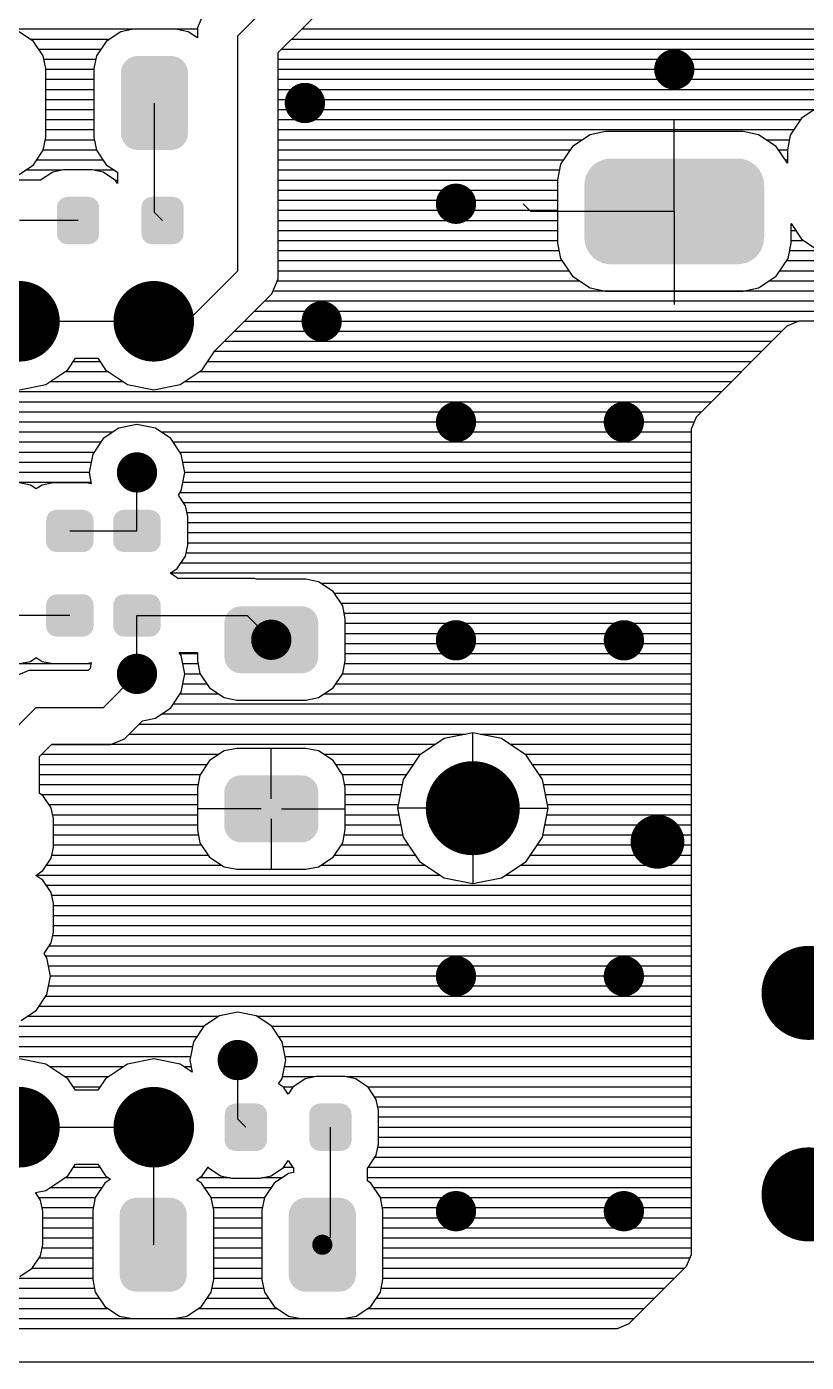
# Model space of a CAD drawing. Extents: x 295 to 953, y 10 to 290.
# Drawn here: x 682 to 715.9, y 78 to 136.1 of the extents above; entities that cross this region are included whole.
import ezdxf

# ---------------------------------------------------------------- set-up
doc = ezdxf.new("R2010")
doc.units = 0
doc.header["$LTSCALE"] = 5
doc.header["$MEASUREMENT"] = 0
doc.layers.get('0').update_dxf_attribs({"linetype": 'CONTINUOUS', "lineweight": 25})
doc.layers.add('DV-PEI-A6_BOT', color=7, linetype='CONTINUOUS')

msp = doc.modelspace()

# ---------------------------------------------------------------- linework, layer by layer
for points, const_width in [([(710.599, 134.229, -1), (709.723, 134.229, -1)], 0.876), ([(694.534, 132.769, -1), (693.657, 132.769, -1)], 0.876), ([(701.106, 128.387, -1), (700.23, 128.387, -1)], 0.876), ([(682.557, 123.275, -1), (680.805, 123.275, -1)], 1.753), ([(688.399, 123.275, -1), (686.647, 123.275, -1)], 1.753), ([(695.264, 123.275, -1), (694.388, 123.275, -1)], 0.876), ([(701.106, 118.894, -1), (700.23, 118.894, -1)], 0.876), ([(708.408, 118.894, -1), (707.532, 118.894, -1)], 0.876), ([(687.231, 116.703, -1), (686.355, 116.703, -1)], 0.876), ([(693.073, 109.424, -1), (692.197, 109.424, -1)], 0.876), ([(701.106, 109.401, -1), (700.23, 109.401, -1)], 0.876), ([(708.408, 109.401, -1), (707.532, 109.401, -1)], 0.876), ([(687.231, 107.94, -1), (686.355, 107.94, -1)], 0.876), ([(702.42, 102.098, -1), (700.376, 102.098, -1)], 2.045), ([(710.015, 100.638, -1), (708.846, 100.638, -1)], 1.168), ([(717.025, 94.065, -1), (714.981, 94.065, -1)], 2.045), ([(701.106, 94.796, -1), (700.23, 94.796, -1)], 0.876), ([(708.408, 94.796, -1), (707.532, 94.796, -1)], 0.876), ([(691.613, 91.144, -1), (690.736, 91.144, -1)], 0.876), ([(682.557, 88.223, -1), (680.805, 88.223, -1)], 1.753), ([(688.399, 88.223, -1), (686.647, 88.223, -1)], 1.753), ([(717.025, 85.302, -1), (714.981, 85.302, -1)], 2.045), ([(701.106, 84.572, -1), (700.23, 84.572, -1)], 0.876), ([(708.408, 84.572, -1), (707.532, 84.572, -1)], 0.876), ([(695.074, 83.112, -1), (694.636, 83.112, -1)], 0.438)]:
    msp.add_lwpolyline(points, format="xyb", close=True, dxfattribs=dict(const_width=const_width))
for points in [[(688.637, 134.722), (688.492, 134.78), (686.477, 134.722), (686.603, 134.78)], [(688.492, 134.78), (688.466, 134.79), (686.603, 134.78), (686.661, 134.79)], [(688.466, 134.79), (688.29, 134.812), (686.661, 134.79), (686.784, 134.812)], [(688.29, 134.812), (688.283, 134.813), (686.784, 134.812), (686.822, 134.813)], [(689.012, 134.121), (688.986, 134.266), (686.097, 134.121), (686.115, 134.266)], [(688.986, 134.266), (688.979, 134.303), (686.115, 134.266), (686.13, 134.303)], [(688.979, 134.303), (688.917, 134.437), (686.13, 134.303), (686.183, 134.437)], [(688.917, 134.437), (688.902, 134.47), (686.183, 134.437), (686.207, 134.47)], [(688.902, 134.47), (688.807, 134.586), (686.207, 134.47), (686.293, 134.586)], [(688.807, 134.586), (688.785, 134.613), (686.293, 134.586), (686.325, 134.613)], [(688.785, 134.613), (688.663, 134.703), (686.325, 134.613), (686.435, 134.703)], [(688.663, 134.703), (688.637, 134.722), (686.435, 134.703), (686.477, 134.722)], [(689.013, 134.083), (689.012, 134.121), (686.092, 134.083), (686.097, 134.121)], [(689.013, 131.454), (689.013, 134.083), (686.092, 131.454), (686.092, 134.083)], [(689.008, 131.416), (689.013, 131.454), (686.093, 131.416), (686.092, 131.454)], [(688.99, 131.271), (689.008, 131.416), (686.119, 131.271), (686.093, 131.416)], [(688.975, 131.235), (688.99, 131.271), (686.126, 131.235), (686.119, 131.271)], [(688.921, 131.1), (688.975, 131.235), (686.188, 131.1), (686.126, 131.235)], [(688.897, 131.068), (688.921, 131.1), (686.203, 131.068), (686.188, 131.1)], [(688.812, 130.952), (688.897, 131.068), (686.297, 130.952), (686.203, 131.068)], [(688.779, 130.925), (688.812, 130.952), (686.319, 130.925), (686.297, 130.952)], [(688.669, 130.835), (688.779, 130.925), (686.442, 130.835), (686.319, 130.925)], [(688.628, 130.816), (688.669, 130.835), (686.468, 130.816), (686.442, 130.835)], [(688.502, 130.758), (688.628, 130.816), (686.613, 130.758), (686.468, 130.816)], [(688.444, 130.747), (688.502, 130.758), (686.639, 130.747), (686.613, 130.758)], [(688.32, 130.725), (688.444, 130.747), (686.814, 130.725), (686.639, 130.747)], [(688.283, 130.724), (688.32, 130.725), (686.822, 130.724), (686.814, 130.725)], [(713.69, 130.059), (713.527, 130.179), (706.636, 130.059), (706.789, 130.179)], [(713.527, 130.179), (713.504, 130.196), (706.789, 130.179), (706.825, 130.196)], [(713.504, 130.196), (713.318, 130.282), (706.825, 130.196), (706.997, 130.282)], [(713.318, 130.282), (713.293, 130.293), (706.997, 130.282), (707.04, 130.293)], [(713.293, 130.293), (713.089, 130.341), (707.04, 130.293), (707.221, 130.341)], [(713.089, 130.341), (713.068, 130.346), (707.221, 130.341), (707.303, 130.346)], [(713.068, 130.346), (712.836, 130.353), (707.303, 130.346), (707.42, 130.353)], [(707.485, 130.353), (707.452, 130.355), (707.42, 130.353), (707.452, 130.355)], [(714.039, 129.468), (713.974, 129.657), (706.286, 129.468), (706.345, 129.657)], [(713.974, 129.657), (713.963, 129.687), (706.345, 129.657), (706.362, 129.687)], [(713.963, 129.687), (713.862, 129.86), (706.362, 129.687), (706.457, 129.86)], [(713.862, 129.86), (713.846, 129.887), (706.457, 129.86), (706.48, 129.887)], [(713.846, 129.887), (713.711, 130.036), (706.48, 129.887), (706.607, 130.036)], [(713.711, 130.036), (713.69, 130.059), (706.607, 130.036), (706.636, 130.059)], [(714.072, 126.906), (714.072, 129.202), (706.25, 126.906), (706.25, 129.202)], [(714.069, 129.205), (714.069, 129.239), (706.253, 129.205), (706.256, 129.239)], [(714.069, 129.202), (714.069, 129.205), (706.253, 129.202), (706.253, 129.205)], [(714.069, 129.239), (714.043, 129.436), (706.256, 129.239), (706.276, 129.436)], [(714.043, 129.436), (714.039, 129.468), (706.276, 129.436), (706.286, 129.468)], [(685.129, 128.361), (685.121, 128.376), (683.33, 128.361), (683.333, 128.376)], [(685.121, 128.376), (685.065, 128.492), (683.333, 128.376), (683.394, 128.492)], [(685.065, 128.492), (685.052, 128.505), (683.394, 128.492), (683.401, 128.505)], [(685.052, 128.505), (684.963, 128.597), (683.401, 128.505), (683.497, 128.597)], [(684.963, 128.597), (684.945, 128.606), (683.497, 128.597), (683.506, 128.606)], [(684.945, 128.606), (684.834, 128.664), (683.506, 128.606), (683.628, 128.664)], [(684.834, 128.664), (684.804, 128.669), (683.628, 128.664), (683.638, 128.669)], [(684.804, 128.669), (684.69, 128.687), (683.638, 128.669), (683.767, 128.687)], [(684.69, 128.687), (684.69, 128.691), (683.767, 128.687), (683.767, 128.691)], [(688.804, 128.361), (688.796, 128.376), (687.005, 128.361), (687.007, 128.376)], [(688.796, 128.376), (688.74, 128.492), (687.007, 128.376), (687.069, 128.492)], [(688.74, 128.492), (688.727, 128.505), (687.069, 128.492), (687.076, 128.505)], [(688.727, 128.505), (688.638, 128.597), (687.076, 128.505), (687.171, 128.597)], [(688.638, 128.597), (688.62, 128.606), (687.171, 128.597), (687.181, 128.606)], [(688.62, 128.606), (688.508, 128.664), (687.181, 128.606), (687.303, 128.664)], [(688.508, 128.664), (688.478, 128.669), (687.303, 128.664), (687.313, 128.669)], [(688.478, 128.669), (688.364, 128.687), (687.313, 128.669), (687.441, 128.687)], [(688.364, 128.687), (688.364, 128.691), (687.441, 128.687), (687.441, 128.691)], [(685.148, 128.232), (685.129, 128.361), (683.308, 128.232), (683.33, 128.361)], [(685.148, 128.23), (685.148, 128.232), (683.308, 128.23), (683.308, 128.232)], [(685.148, 127.084), (685.148, 128.23), (683.308, 127.084), (683.308, 128.23)], [(688.823, 128.232), (688.804, 128.361), (686.983, 128.232), (687.005, 128.361)], [(688.823, 128.23), (688.823, 128.232), (686.983, 128.23), (686.983, 128.232)], [(688.823, 127.084), (688.823, 128.23), (686.983, 127.084), (686.983, 128.23)], [(685.148, 127.082), (685.148, 127.084), (683.308, 127.082), (683.308, 127.084)], [(685.127, 126.953), (685.148, 127.082), (683.328, 126.953), (683.308, 127.082)], [(685.124, 126.938), (685.127, 126.953), (683.335, 126.938), (683.328, 126.953)], [(685.063, 126.822), (685.124, 126.938), (683.391, 126.822), (683.335, 126.938)], [(685.056, 126.809), (685.063, 126.822), (683.404, 126.809), (683.391, 126.822)], [(684.96, 126.717), (685.056, 126.809), (683.493, 126.717), (683.404, 126.809)], [(684.95, 126.708), (684.96, 126.717), (683.511, 126.708), (683.493, 126.717)], [(684.829, 126.65), (684.95, 126.708), (683.623, 126.65), (683.511, 126.708)], [(684.818, 126.645), (684.829, 126.65), (683.653, 126.645), (683.623, 126.65)], [(684.69, 126.627), (684.818, 126.645), (683.767, 126.627), (683.653, 126.645)], [(688.823, 127.082), (688.823, 127.084), (686.983, 127.082), (686.983, 127.084)], [(688.801, 126.953), (688.823, 127.082), (687.002, 126.953), (686.983, 127.082)], [(688.799, 126.938), (688.801, 126.953), (687.01, 126.938), (687.002, 126.953)], [(688.737, 126.822), (688.799, 126.938), (687.066, 126.822), (687.01, 126.938)], [(688.73, 126.809), (688.737, 126.822), (687.079, 126.809), (687.066, 126.822)], [(688.635, 126.717), (688.73, 126.809), (687.168, 126.717), (687.079, 126.809)], [(688.625, 126.708), (688.635, 126.717), (687.186, 126.708), (687.168, 126.717)], [(688.503, 126.65), (688.625, 126.708), (687.297, 126.65), (687.186, 126.708)], [(688.493, 126.645), (688.503, 126.65), (687.327, 126.645), (687.297, 126.65)], [(688.364, 126.627), (688.493, 126.645), (687.441, 126.627), (687.327, 126.645)], [(714.069, 126.903), (714.069, 126.906), (706.253, 126.903), (706.253, 126.906)], [(714.066, 126.87), (714.069, 126.903), (706.253, 126.87), (706.253, 126.903)], [(714.046, 126.673), (714.066, 126.87), (706.279, 126.673), (706.253, 126.87)], [(714.036, 126.64), (714.046, 126.673), (706.283, 126.64), (706.279, 126.673)], [(713.977, 126.452), (714.036, 126.64), (706.348, 126.452), (706.283, 126.64)], [(684.69, 126.623), (684.69, 126.627), (683.767, 126.623), (683.767, 126.627)], [(688.364, 126.623), (688.364, 126.627), (687.441, 126.623), (687.441, 126.627)], [(713.96, 126.421), (713.977, 126.452), (706.359, 126.421), (706.348, 126.452)], [(713.865, 126.249), (713.96, 126.421), (706.46, 126.249), (706.359, 126.421)], [(713.842, 126.222), (713.865, 126.249), (706.476, 126.222), (706.46, 126.249)], [(713.715, 126.073), (713.842, 126.222), (706.611, 126.073), (706.476, 126.222)], [(713.686, 126.05), (713.715, 126.073), (706.632, 126.05), (706.611, 126.073)], [(713.532, 125.93), (713.686, 126.05), (706.794, 125.93), (706.632, 126.05)], [(713.497, 125.912), (713.532, 125.93), (706.818, 125.912), (706.794, 125.93)], [(713.325, 125.827), (713.497, 125.912), (707.004, 125.827), (706.818, 125.912)], [(713.282, 125.815), (713.325, 125.827), (707.028, 125.815), (707.004, 125.827)], [(713.101, 125.767), (713.282, 125.815), (707.233, 125.767), (707.028, 125.815)], [(713.019, 125.762), (713.101, 125.767), (707.254, 125.762), (707.233, 125.767)], [(712.902, 125.755), (713.019, 125.762), (707.485, 125.755), (707.254, 125.762)], [(712.87, 125.754), (712.902, 125.755), (712.87, 125.754), (712.836, 125.755)], [(684.703, 114.993), (684.591, 115.052), (683.036, 114.993), (683.158, 115.052)], [(684.591, 115.052), (684.563, 115.057), (683.158, 115.052), (683.167, 115.057)], [(684.563, 115.057), (684.447, 115.076), (683.167, 115.057), (683.296, 115.076)], [(687.624, 114.993), (687.512, 115.052), (685.957, 114.993), (686.079, 115.052)], [(687.512, 115.052), (687.484, 115.057), (686.079, 115.052), (686.088, 115.057)], [(687.484, 115.057), (687.368, 115.076), (686.088, 115.057), (686.217, 115.076)], [(684.906, 113.695), (684.906, 114.618), (682.838, 113.695), (682.838, 114.618)], [(684.903, 114.618), (684.884, 114.747), (682.841, 114.618), (682.862, 114.747)], [(684.884, 114.747), (684.877, 114.762), (682.862, 114.747), (682.864, 114.762)], [(684.877, 114.762), (684.821, 114.879), (682.864, 114.762), (682.925, 114.879)], [(684.821, 114.879), (684.809, 114.891), (682.925, 114.879), (682.931, 114.891)], [(684.809, 114.891), (684.72, 114.984), (682.931, 114.891), (683.027, 114.984)], [(684.72, 114.984), (684.703, 114.993), (683.027, 114.984), (683.036, 114.993)], [(687.827, 113.695), (687.827, 114.618), (685.759, 113.695), (685.759, 114.618)], [(687.824, 114.618), (687.805, 114.747), (685.762, 114.618), (685.783, 114.747)], [(687.805, 114.747), (687.798, 114.762), (685.783, 114.747), (685.785, 114.762)], [(687.798, 114.762), (687.742, 114.879), (685.785, 114.762), (685.846, 114.879)], [(687.742, 114.879), (687.73, 114.891), (685.846, 114.879), (685.852, 114.891)], [(687.73, 114.891), (687.641, 114.984), (685.852, 114.891), (685.948, 114.984)], [(687.641, 114.984), (687.624, 114.993), (685.948, 114.984), (685.957, 114.993)], [(684.882, 113.565), (684.903, 113.695), (682.859, 113.565), (682.841, 113.695)], [(684.88, 113.551), (684.882, 113.565), (682.866, 113.551), (682.859, 113.565)], [(684.819, 113.434), (684.88, 113.551), (682.922, 113.434), (682.866, 113.551)], [(684.813, 113.421), (684.819, 113.434), (682.934, 113.421), (682.922, 113.434)], [(684.717, 113.328), (684.813, 113.421), (683.024, 113.328), (682.934, 113.421)], [(684.708, 113.319), (684.717, 113.328), (683.041, 113.319), (683.024, 113.328)], [(684.586, 113.26), (684.708, 113.319), (683.153, 113.26), (683.041, 113.319)], [(687.803, 113.565), (687.824, 113.695), (685.78, 113.565), (685.762, 113.695)], [(687.801, 113.551), (687.803, 113.565), (685.787, 113.551), (685.78, 113.565)], [(687.74, 113.434), (687.801, 113.551), (685.843, 113.434), (685.787, 113.551)], [(687.734, 113.421), (687.74, 113.434), (685.855, 113.421), (685.843, 113.434)], [(687.638, 113.328), (687.734, 113.421), (685.945, 113.328), (685.855, 113.421)], [(687.629, 113.319), (687.638, 113.328), (685.962, 113.319), (685.945, 113.328)], [(687.507, 113.26), (687.629, 113.319), (686.074, 113.26), (685.962, 113.319)], [(684.577, 113.255), (684.586, 113.26), (683.18, 113.255), (683.153, 113.26)], [(684.447, 113.236), (684.577, 113.255), (683.296, 113.236), (683.18, 113.255)], [(687.498, 113.255), (687.507, 113.26), (686.101, 113.255), (686.074, 113.26)], [(687.368, 113.236), (687.498, 113.255), (686.217, 113.236), (686.101, 113.255)], [(684.903, 110.943), (684.884, 111.072), (682.841, 110.943), (682.862, 111.072)], [(684.884, 111.072), (684.877, 111.087), (682.862, 111.072), (682.864, 111.087)], [(684.877, 111.087), (684.821, 111.204), (682.864, 111.087), (682.925, 111.204)], [(684.821, 111.204), (684.809, 111.217), (682.925, 111.204), (682.931, 111.217)], [(684.809, 111.217), (684.72, 111.309), (682.931, 111.217), (683.027, 111.309)], [(684.72, 111.309), (684.703, 111.318), (683.027, 111.309), (683.036, 111.318)], [(684.703, 111.318), (684.591, 111.377), (683.036, 111.318), (683.158, 111.377)], [(684.591, 111.377), (684.563, 111.382), (683.158, 111.377), (683.167, 111.382)], [(684.563, 111.382), (684.447, 111.402), (683.167, 111.382), (683.296, 111.402)], [(687.824, 110.943), (687.805, 111.072), (685.762, 110.943), (685.783, 111.072)], [(687.805, 111.072), (687.798, 111.087), (685.783, 111.072), (685.785, 111.087)], [(687.798, 111.087), (687.742, 111.204), (685.785, 111.087), (685.846, 111.204)], [(687.742, 111.204), (687.73, 111.217), (685.846, 111.204), (685.852, 111.217)], [(687.73, 111.217), (687.641, 111.309), (685.852, 111.217), (685.948, 111.309)], [(687.641, 111.309), (687.624, 111.318), (685.948, 111.309), (685.957, 111.318)], [(687.624, 111.318), (687.512, 111.377), (685.957, 111.318), (686.079, 111.377)], [(687.512, 111.377), (687.484, 111.382), (686.079, 111.377), (686.088, 111.382)], [(687.484, 111.382), (687.368, 111.402), (686.088, 111.382), (686.217, 111.402)], [(684.906, 110.02), (684.906, 110.943), (682.838, 110.02), (682.838, 110.943)], [(687.827, 110.02), (687.827, 110.943), (685.759, 110.02), (685.759, 110.943)], [(694.652, 110.337), (694.646, 110.374), (690.613, 110.337), (690.628, 110.374)], [(694.646, 110.374), (694.584, 110.508), (690.628, 110.374), (690.682, 110.508)], [(694.584, 110.508), (694.569, 110.541), (690.682, 110.508), (690.706, 110.541)], [(694.569, 110.541), (694.474, 110.657), (690.706, 110.541), (690.791, 110.657)], [(694.474, 110.657), (694.452, 110.684), (690.791, 110.657), (690.824, 110.684)], [(694.452, 110.684), (694.33, 110.774), (690.824, 110.684), (690.934, 110.774)], [(694.33, 110.774), (694.304, 110.793), (690.934, 110.774), (690.975, 110.793)], [(694.304, 110.793), (694.158, 110.851), (690.975, 110.793), (691.101, 110.851)], [(694.158, 110.851), (694.132, 110.861), (691.101, 110.851), (691.159, 110.861)], [(694.132, 110.861), (693.957, 110.884), (691.159, 110.861), (691.283, 110.884)], [(693.957, 110.884), (693.949, 110.885), (691.283, 110.884), (691.32, 110.885)], [(684.882, 109.891), (684.903, 110.02), (682.859, 109.891), (682.841, 110.02)], [(684.88, 109.876), (684.882, 109.891), (682.866, 109.876), (682.859, 109.891)], [(684.819, 109.759), (684.88, 109.876), (682.922, 109.759), (682.866, 109.876)], [(687.803, 109.891), (687.824, 110.02), (685.78, 109.891), (685.762, 110.02)], [(687.801, 109.876), (687.803, 109.891), (685.787, 109.876), (685.78, 109.891)], [(687.74, 109.759), (687.801, 109.876), (685.843, 109.759), (685.787, 109.876)], [(694.68, 110.154), (694.679, 110.192), (690.59, 110.154), (690.595, 110.192)], [(694.68, 108.694), (694.68, 110.154), (690.59, 108.694), (690.59, 110.154)], [(694.679, 110.192), (694.652, 110.337), (690.595, 110.192), (690.613, 110.337)], [(684.813, 109.746), (684.819, 109.759), (682.934, 109.746), (682.922, 109.759)], [(684.717, 109.654), (684.813, 109.746), (683.024, 109.654), (682.934, 109.746)], [(684.708, 109.645), (684.717, 109.654), (683.041, 109.645), (683.024, 109.654)], [(684.586, 109.586), (684.708, 109.645), (683.153, 109.586), (683.041, 109.645)], [(684.577, 109.581), (684.586, 109.586), (683.18, 109.581), (683.153, 109.586)], [(684.447, 109.561), (684.577, 109.581), (683.296, 109.561), (683.18, 109.581)], [(687.734, 109.746), (687.74, 109.759), (685.855, 109.746), (685.843, 109.759)], [(687.638, 109.654), (687.734, 109.746), (685.945, 109.654), (685.855, 109.746)], [(687.629, 109.645), (687.638, 109.654), (685.962, 109.645), (685.945, 109.654)], [(687.507, 109.586), (687.629, 109.645), (686.074, 109.586), (685.962, 109.645)], [(687.498, 109.581), (687.507, 109.586), (686.101, 109.581), (686.074, 109.586)], [(687.368, 109.561), (687.498, 109.581), (686.217, 109.561), (686.101, 109.581)], [(694.675, 108.656), (694.68, 108.694), (690.591, 108.656), (690.59, 108.694)], [(694.656, 108.511), (694.675, 108.656), (690.617, 108.511), (690.591, 108.656)], [(694.642, 108.475), (694.656, 108.511), (690.624, 108.475), (690.617, 108.511)], [(694.588, 108.34), (694.642, 108.475), (690.686, 108.34), (690.624, 108.475)], [(694.564, 108.307), (694.588, 108.34), (690.701, 108.307), (690.686, 108.34)], [(694.479, 108.191), (694.564, 108.307), (690.796, 108.191), (690.701, 108.307)], [(694.446, 108.164), (694.479, 108.191), (690.818, 108.164), (690.796, 108.191)], [(694.336, 108.074), (694.446, 108.164), (690.94, 108.074), (690.818, 108.164)], [(694.294, 108.055), (694.336, 108.074), (690.966, 108.055), (690.94, 108.074)], [(694.169, 107.997), (694.294, 108.055), (691.111, 107.997), (690.966, 108.055)], [(694.111, 107.987), (694.169, 107.997), (691.138, 107.987), (691.111, 107.997)], [(693.987, 107.965), (694.111, 107.987), (691.313, 107.965), (691.138, 107.987)], [(693.949, 107.964), (693.987, 107.965), (691.32, 107.964), (691.313, 107.965)], [(694.452, 103.329), (694.33, 103.419), (690.824, 103.329), (690.934, 103.419)], [(694.33, 103.419), (694.304, 103.438), (690.934, 103.419), (690.975, 103.438)], [(694.304, 103.438), (694.158, 103.496), (690.975, 103.438), (691.101, 103.496)], [(694.158, 103.496), (694.132, 103.506), (691.101, 103.496), (691.159, 103.506)], [(694.132, 103.506), (693.957, 103.529), (691.159, 103.506), (691.283, 103.529)], [(693.957, 103.529), (693.949, 103.53), (691.283, 103.529), (691.32, 103.53)], [(694.68, 102.799), (694.679, 102.837), (690.59, 102.799), (690.595, 102.837)], [(694.679, 102.837), (694.652, 102.982), (690.595, 102.837), (690.613, 102.982)], [(694.652, 102.982), (694.646, 103.019), (690.613, 102.982), (690.628, 103.019)], [(694.646, 103.019), (694.584, 103.153), (690.628, 103.019), (690.682, 103.153)], [(694.584, 103.153), (694.569, 103.186), (690.682, 103.153), (690.706, 103.186)], [(694.569, 103.186), (694.474, 103.302), (690.706, 103.186), (690.791, 103.302)], [(694.474, 103.302), (694.452, 103.329), (690.791, 103.302), (690.824, 103.329)], [(694.68, 101.339), (694.68, 102.799), (690.59, 101.339), (690.59, 102.799)], [(694.675, 101.301), (694.68, 101.339), (690.591, 101.301), (690.59, 101.339)], [(694.656, 101.156), (694.675, 101.301), (690.617, 101.156), (690.591, 101.301)], [(694.642, 101.119), (694.656, 101.156), (690.624, 101.119), (690.617, 101.156)], [(694.588, 100.985), (694.642, 101.119), (690.686, 100.985), (690.624, 101.119)], [(694.564, 100.952), (694.588, 100.985), (690.701, 100.952), (690.686, 100.985)], [(694.479, 100.836), (694.564, 100.952), (690.796, 100.836), (690.701, 100.952)], [(694.446, 100.809), (694.479, 100.836), (690.818, 100.809), (690.796, 100.836)], [(694.336, 100.719), (694.446, 100.809), (690.94, 100.719), (690.818, 100.809)], [(694.294, 100.7), (694.336, 100.719), (690.966, 100.7), (690.94, 100.719)], [(694.169, 100.642), (694.294, 100.7), (691.111, 100.642), (690.966, 100.7)], [(694.111, 100.632), (694.169, 100.642), (691.138, 100.632), (691.111, 100.642)], [(693.987, 100.61), (694.111, 100.632), (691.313, 100.61), (691.138, 100.632)], [(693.949, 100.609), (693.987, 100.61), (691.32, 100.609), (691.313, 100.61)], [(692.451, 88.799), (692.431, 88.927), (690.611, 88.799), (690.632, 88.927)], [(692.431, 88.927), (692.424, 88.943), (690.632, 88.927), (690.635, 88.943)], [(692.424, 88.943), (692.368, 89.059), (690.635, 88.943), (690.697, 89.059)], [(692.368, 89.059), (692.355, 89.072), (690.697, 89.059), (690.703, 89.072)], [(692.355, 89.072), (692.266, 89.163), (690.703, 89.072), (690.799, 89.163)], [(692.266, 89.163), (692.248, 89.173), (690.799, 89.163), (690.809, 89.173)], [(692.248, 89.173), (692.136, 89.23), (690.809, 89.173), (690.931, 89.23)], [(692.136, 89.23), (692.106, 89.235), (690.931, 89.23), (690.941, 89.235)], [(692.106, 89.235), (691.992, 89.254), (690.941, 89.235), (691.069, 89.254)], [(691.992, 89.254), (691.992, 89.258), (691.069, 89.254), (691.069, 89.258)], [(696.126, 88.799), (696.106, 88.927), (694.285, 88.799), (694.307, 88.927)], [(696.106, 88.927), (696.099, 88.943), (694.307, 88.927), (694.31, 88.943)], [(696.099, 88.943), (696.042, 89.059), (694.31, 88.943), (694.371, 89.059)], [(696.042, 89.059), (696.029, 89.072), (694.371, 89.059), (694.378, 89.072)], [(696.029, 89.072), (695.94, 89.163), (694.378, 89.072), (694.474, 89.163)], [(695.94, 89.163), (695.922, 89.173), (694.474, 89.163), (694.484, 89.173)], [(695.922, 89.173), (695.811, 89.23), (694.484, 89.173), (694.605, 89.23)], [(695.811, 89.23), (695.781, 89.235), (694.605, 89.23), (694.615, 89.235)], [(695.781, 89.235), (695.667, 89.254), (694.615, 89.235), (694.744, 89.254)], [(695.667, 89.254), (695.667, 89.258), (694.744, 89.254), (694.744, 89.258)], [(692.451, 88.796), (692.451, 88.799), (690.611, 88.796), (690.611, 88.799)], [(692.451, 87.651), (692.451, 88.796), (690.611, 87.651), (690.611, 88.796)], [(696.126, 88.796), (696.126, 88.799), (694.285, 88.796), (694.285, 88.799)], [(696.126, 87.651), (696.126, 88.796), (694.285, 87.651), (694.285, 88.796)], [(692.451, 87.648), (692.451, 87.651), (690.611, 87.648), (690.611, 87.651)], [(692.429, 87.52), (692.451, 87.648), (690.63, 87.52), (690.611, 87.648)], [(692.426, 87.504), (692.429, 87.52), (690.638, 87.504), (690.63, 87.52)], [(692.365, 87.388), (692.426, 87.504), (690.694, 87.388), (690.638, 87.504)], [(692.358, 87.375), (692.365, 87.388), (690.707, 87.375), (690.694, 87.388)], [(692.263, 87.284), (692.358, 87.375), (690.796, 87.284), (690.707, 87.375)], [(692.253, 87.274), (692.263, 87.284), (690.814, 87.274), (690.796, 87.284)], [(692.131, 87.217), (692.253, 87.274), (690.925, 87.217), (690.814, 87.274)], [(692.121, 87.212), (692.131, 87.217), (690.955, 87.212), (690.925, 87.217)], [(691.992, 87.193), (692.121, 87.212), (691.069, 87.193), (690.955, 87.212)], [(691.992, 87.189), (691.992, 87.193), (691.069, 87.189), (691.069, 87.193)], [(696.126, 87.648), (696.126, 87.651), (694.285, 87.648), (694.285, 87.651)], [(696.104, 87.52), (696.126, 87.648), (694.305, 87.52), (694.285, 87.648)], [(696.101, 87.504), (696.104, 87.52), (694.312, 87.504), (694.305, 87.52)], [(696.04, 87.388), (696.101, 87.504), (694.369, 87.388), (694.312, 87.504)], [(696.033, 87.375), (696.04, 87.388), (694.381, 87.375), (694.369, 87.388)], [(695.937, 87.284), (696.033, 87.375), (694.47, 87.284), (694.381, 87.375)], [(695.927, 87.274), (695.937, 87.284), (694.489, 87.274), (694.47, 87.284)], [(695.806, 87.217), (695.927, 87.274), (694.6, 87.217), (694.489, 87.274)], [(695.795, 87.212), (695.806, 87.217), (694.63, 87.212), (694.6, 87.217)], [(695.667, 87.193), (695.795, 87.212), (694.744, 87.193), (694.63, 87.212)], [(695.667, 87.189), (695.667, 87.193), (694.744, 87.189), (694.744, 87.193)], [(688.864, 84.78), (688.849, 84.813), (686.131, 84.78), (686.155, 84.813)], [(688.849, 84.813), (688.755, 84.929), (686.155, 84.813), (686.24, 84.929)], [(688.755, 84.929), (688.733, 84.956), (686.24, 84.929), (686.273, 84.956)], [(688.733, 84.956), (688.61, 85.046), (686.273, 84.956), (686.383, 85.046)], [(688.61, 85.046), (688.584, 85.065), (686.383, 85.046), (686.425, 85.065)], [(688.584, 85.065), (688.439, 85.123), (686.425, 85.065), (686.55, 85.123)], [(688.439, 85.123), (688.413, 85.133), (686.55, 85.123), (686.608, 85.133)], [(688.413, 85.133), (688.238, 85.155), (686.608, 85.133), (686.732, 85.155)], [(688.238, 85.155), (688.23, 85.156), (686.732, 85.155), (686.77, 85.156)], [(696.22, 84.78), (696.205, 84.813), (693.486, 84.78), (693.51, 84.813)], [(696.205, 84.813), (696.11, 84.929), (693.51, 84.813), (693.595, 84.929)], [(696.11, 84.929), (696.088, 84.956), (693.595, 84.929), (693.628, 84.956)], [(696.088, 84.956), (695.965, 85.046), (693.628, 84.956), (693.738, 85.046)], [(695.965, 85.046), (695.939, 85.065), (693.738, 85.046), (693.78, 85.065)], [(695.939, 85.065), (695.794, 85.123), (693.78, 85.065), (693.905, 85.123)], [(695.794, 85.123), (695.768, 85.133), (693.905, 85.123), (693.963, 85.133)], [(695.768, 85.133), (695.593, 85.155), (693.963, 85.133), (694.087, 85.155)], [(695.593, 85.155), (695.585, 85.156), (694.087, 85.155), (694.125, 85.156)], [(688.96, 84.426), (688.959, 84.464), (686.039, 84.426), (686.044, 84.464)], [(688.96, 81.797), (688.96, 84.426), (686.039, 81.797), (686.039, 84.426)], [(688.959, 84.464), (688.933, 84.609), (686.044, 84.464), (686.063, 84.609)], [(688.933, 84.609), (688.927, 84.646), (686.063, 84.609), (686.077, 84.646)], [(688.927, 84.646), (688.864, 84.78), (686.077, 84.646), (686.131, 84.78)], [(696.315, 84.426), (696.314, 84.464), (693.394, 84.426), (693.399, 84.464)], [(696.315, 81.797), (696.315, 84.426), (693.394, 81.797), (693.394, 84.426)], [(696.314, 84.464), (696.288, 84.609), (693.399, 84.464), (693.418, 84.609)], [(696.288, 84.609), (696.282, 84.646), (693.418, 84.609), (693.432, 84.646)], [(696.282, 84.646), (696.22, 84.78), (693.432, 84.646), (693.486, 84.78)], [(688.955, 81.759), (688.96, 81.797), (686.04, 81.759), (686.039, 81.797)], [(688.937, 81.614), (688.955, 81.759), (686.066, 81.614), (686.04, 81.759)], [(688.922, 81.578), (688.937, 81.614), (686.073, 81.578), (686.066, 81.614)], [(688.869, 81.443), (688.922, 81.578), (686.135, 81.443), (686.073, 81.578)], [(688.845, 81.411), (688.869, 81.443), (686.15, 81.411), (686.135, 81.443)], [(688.76, 81.295), (688.845, 81.411), (686.245, 81.295), (686.15, 81.411)], [(696.311, 81.759), (696.315, 81.797), (693.395, 81.759), (693.394, 81.797)], [(696.292, 81.614), (696.311, 81.759), (693.422, 81.614), (693.395, 81.759)], [(696.278, 81.578), (696.292, 81.614), (693.428, 81.578), (693.422, 81.614)], [(696.224, 81.443), (696.278, 81.578), (693.49, 81.443), (693.428, 81.578)], [(696.2, 81.411), (696.224, 81.443), (693.505, 81.411), (693.49, 81.443)], [(696.115, 81.295), (696.2, 81.411), (693.6, 81.295), (693.505, 81.411)], [(688.727, 81.268), (688.76, 81.295), (686.267, 81.268), (686.245, 81.295)], [(688.617, 81.178), (688.727, 81.268), (686.389, 81.178), (686.267, 81.268)], [(688.575, 81.159), (688.617, 81.178), (686.415, 81.159), (686.389, 81.178)], [(688.449, 81.101), (688.575, 81.159), (686.561, 81.101), (686.415, 81.159)], [(688.391, 81.09), (688.449, 81.101), (686.587, 81.09), (686.561, 81.101)], [(688.268, 81.068), (688.391, 81.09), (686.762, 81.068), (686.587, 81.09)], [(688.23, 81.067), (688.268, 81.068), (686.77, 81.067), (686.762, 81.068)], [(696.082, 81.268), (696.115, 81.295), (693.622, 81.268), (693.6, 81.295)], [(695.972, 81.178), (696.082, 81.268), (693.744, 81.178), (693.622, 81.268)], [(695.93, 81.159), (695.972, 81.178), (693.77, 81.159), (693.744, 81.178)], [(695.804, 81.101), (695.93, 81.159), (693.916, 81.101), (693.77, 81.159)], [(695.747, 81.09), (695.804, 81.101), (693.942, 81.09), (693.916, 81.101)], [(695.623, 81.068), (695.747, 81.09), (694.117, 81.068), (693.942, 81.09)], [(695.585, 81.067), (695.623, 81.068), (694.125, 81.067), (694.117, 81.068)]]:
    msp.add_solid(points)
at = {"layer": 'DV-PEI-A6_BOT'}
for p, q in [((691.174, 135.69), (694.826, 139.341)), ((692.927, 134.959), (695.322, 137.349)), ((689.691, 136.677), (689.422, 136.034)), ((686.635, 135.976), (681.114, 135.976)), ((686.635, 135.982), (686.086, 135.871)), ((688.47, 135.982), (686.635, 135.982)), ((689.025, 135.871), (688.47, 135.982)), ((689.422, 135.976), (688.47, 135.976)), ((689.422, 136.034), (689.422, 135.602)), ((766.396, 135.976), (693.949, 135.976)), ((682.295, 135.45), (681.664, 135.871)), ((685.595, 135.538), (682.154, 135.538)), ((682.715, 134.819), (682.295, 135.45)), ((685.455, 135.45), (685.034, 134.819)), ((686.086, 135.871), (685.455, 135.45)), ((689.422, 135.602), (689.025, 135.871)), ((691.174, 125.466), (691.174, 135.69)), ((766.396, 135.538), (693.511, 135.538)), ((685.221, 135.1), (682.528, 135.1)), ((682.826, 134.27), (682.715, 134.819)), ((685.034, 134.819), (684.923, 134.27)), ((692.927, 125.811), (692.927, 134.959)), ((766.396, 135.1), (693.073, 135.1)), ((685.005, 134.662), (682.744, 134.662)), ((682.826, 131.262), (682.826, 134.27)), ((684.923, 134.223), (682.826, 134.223)), ((684.923, 134.27), (684.923, 131.262)), ((766.396, 134.662), (692.927, 134.662)), ((766.396, 134.223), (692.927, 134.223)), ((684.923, 133.785), (682.826, 133.785)), ((766.396, 133.785), (692.927, 133.785)), ((684.923, 133.347), (682.826, 133.347)), ((748.508, 133.347), (692.927, 133.347)), ((684.923, 132.909), (682.826, 132.909)), ((684.923, 132.471), (682.826, 132.471)), ((687.552, 128.008), (687.552, 132.769)), ((747.982, 132.909), (692.927, 132.909)), ((716.254, 132.471), (692.927, 132.471)), ((716.424, 132.588), (715.693, 132.103)), ((684.923, 132.033), (682.826, 132.033)), ((715.652, 132.033), (692.927, 132.033)), ((710.161, 128.054), (710.161, 132.038)), ((715.693, 132.103), (715.208, 131.373)), ((684.923, 131.595), (682.826, 131.595)), ((715.36, 131.595), (692.927, 131.595)), ((706.498, 131.39), (705.733, 130.876)), ((707.176, 131.524), (706.498, 131.39)), ((713.152, 131.524), (707.176, 131.524)), ((710.161, 128.492), (710.161, 131.524)), ((713.83, 131.39), (713.152, 131.524)), ((714.595, 130.876), (713.83, 131.39)), ((715.208, 131.373), (715.08, 130.73)), ((682.295, 130.081), (682.715, 130.712)), ((682.715, 130.712), (682.826, 131.262)), ((685.034, 130.718), (682.715, 130.718)), ((684.947, 131.156), (682.803, 131.156)), ((684.923, 131.262), (685.034, 130.712)), ((685.034, 130.712), (685.455, 130.081)), ((706.153, 131.156), (692.927, 131.156)), ((705.628, 130.718), (692.927, 130.718)), ((705.733, 130.876), (705.219, 130.111)), ((715.162, 131.156), (714.174, 131.156)), ((715.08, 130.152), (714.595, 130.876)), ((715.08, 130.718), (714.7, 130.718)), ((715.08, 130.73), (715.08, 130.152)), ((685.321, 130.28), (682.429, 130.28)), ((705.335, 130.28), (692.927, 130.28)), ((715.08, 130.28), (714.992, 130.28)), ((681.664, 129.661), (682.295, 130.081)), ((683.539, 129.842), (681.938, 129.842)), ((683.13, 129.76), (682.598, 129.41)), ((683.603, 129.859), (683.13, 129.76)), ((684.848, 129.859), (683.603, 129.859)), ((685.321, 129.76), (684.848, 129.859)), ((685.811, 129.842), (684.912, 129.842)), ((685.858, 129.404), (685.321, 129.76)), ((685.455, 130.081), (685.946, 129.754)), ((685.946, 129.754), (685.946, 129.269)), ((705.166, 129.842), (692.927, 129.842)), ((705.219, 130.111), (705.084, 129.433)), ((682.598, 129.41), (681.5, 129.41)), ((685.946, 129.404), (685.852, 129.404)), ((685.946, 129.269), (685.858, 129.404)), ((705.084, 129.404), (692.927, 129.404)), ((705.084, 128.966), (692.927, 128.966)), ((705.084, 129.433), (705.084, 126.676)), ((705.084, 128.527), (692.927, 128.527)), ((703.922, 128.054), (703.589, 128.387)), ((687.903, 127.657), (687.552, 128.008)), ((705.084, 128.089), (692.927, 128.089)), ((710.161, 128.054), (703.922, 128.054)), ((709.723, 128.054), (705.084, 128.054)), ((710.161, 128.054), (710.161, 124.006)), ((684.228, 127.657), (681.681, 127.657)), ((705.084, 127.651), (692.927, 127.651)), ((705.084, 127.213), (692.927, 127.213)), ((710.161, 127.616), (710.161, 124.59)), ((715.243, 126.676), (715.243, 127.528)), ((715.243, 127.528), (715.693, 126.851)), ((715.454, 127.213), (715.243, 127.213)), ((705.084, 126.775), (692.927, 126.775)), ((705.084, 126.676), (705.219, 126.004)), ((715.109, 126.004), (715.243, 126.676)), ((715.804, 126.775), (715.243, 126.775)), ((715.693, 126.851), (716.424, 126.366)), ((705.154, 126.337), (692.927, 126.337)), ((716.558, 126.337), (715.173, 126.337)), ((705.289, 125.899), (692.927, 125.899)), ((692.927, 125.116), (692.927, 125.811)), ((705.219, 126.004), (705.733, 125.233)), ((714.595, 125.233), (715.109, 126.004)), ((748.473, 125.899), (715.039, 125.899)), ((688.984, 123.275), (691.174, 125.466)), ((692.664, 124.473), (692.927, 125.116)), ((706.048, 125.022), (692.892, 125.022)), ((705.581, 125.46), (692.927, 125.46)), ((705.733, 125.233), (706.498, 124.724)), ((713.83, 124.724), (714.595, 125.233)), ((748.146, 125.022), (714.28, 125.022)), ((748.233, 125.46), (714.747, 125.46)), ((692.168, 123.977), (692.664, 124.473)), ((748.128, 124.584), (692.711, 124.584)), ((706.498, 124.724), (707.176, 124.59)), ((707.176, 124.59), (713.152, 124.59)), ((713.152, 124.59), (713.83, 124.724)), ((690.473, 122.282), (692.168, 123.977)), ((748.128, 124.146), (692.343, 124.146)), ((681.681, 123.275), (687.523, 123.275)), ((687.523, 123.275), (688.984, 123.275)), ((715.576, 123.27), (691.467, 123.27)), ((748.128, 123.708), (691.905, 123.708)), ((715.576, 123.275), (715.062, 123.059)), ((718.194, 123.275), (715.576, 123.275)), ((714.835, 122.832), (691.028, 122.832)), ((715.062, 123.059), (711.107, 119.104)), ((689.632, 121.167), (690.181, 121.99)), ((690.181, 121.99), (690.473, 122.282)), ((714.396, 122.393), (690.59, 122.393)), ((683.79, 121.167), (684.123, 121.669)), ((685.186, 121.517), (684.024, 121.517)), ((684.123, 121.669), (685.087, 121.669)), ((685.087, 121.669), (685.42, 121.167)), ((713.52, 121.517), (689.866, 121.517)), ((713.958, 121.955), (690.164, 121.955)), ((682.826, 120.524), (683.79, 121.167)), ((685.549, 121.079), (683.662, 121.079)), ((685.42, 121.167), (686.384, 120.524)), ((688.668, 120.524), (689.632, 121.167)), ((713.082, 121.079), (689.504, 121.079)), ((681.681, 120.296), (682.826, 120.524)), ((686.203, 120.641), (683.007, 120.641)), ((686.384, 120.524), (687.523, 120.296)), ((687.523, 120.296), (688.668, 120.524)), ((712.644, 120.641), (688.849, 120.641)), ((711.767, 119.764), (674.607, 119.764)), ((712.206, 120.203), (675.045, 120.203)), ((711.329, 119.326), (663.022, 119.326)), ((711.107, 119.104), (710.891, 118.59)), ((711.02, 118.888), (644.024, 118.888)), ((685.998, 118.625), (685.321, 118.175)), ((686.793, 118.783), (685.998, 118.625)), ((687.593, 118.625), (686.793, 118.783)), ((688.271, 118.175), (687.593, 118.625)), ((710.891, 118.59), (710.891, 93.335)), ((685.736, 118.45), (679.093, 118.45)), ((685.216, 118.012), (679.613, 118.012)), ((685.321, 118.175), (684.871, 117.498)), ((710.891, 118.45), (687.856, 118.45)), ((688.721, 117.498), (688.271, 118.175)), ((710.891, 118.012), (688.376, 118.012)), ((684.923, 117.574), (679.905, 117.574)), ((684.871, 117.498), (684.713, 116.703)), ((710.891, 117.574), (688.668, 117.574)), ((688.879, 116.703), (688.721, 117.498)), ((684.801, 117.136), (680.028, 117.136)), ((710.891, 117.136), (688.791, 117.136)), ((684.801, 116.259), (680.028, 116.259)), ((684.713, 116.697), (680.116, 116.697)), ((682.166, 116.154), (681.687, 116.248)), ((683.142, 116.248), (682.663, 116.154)), ((684.608, 116.248), (683.142, 116.248)), ((684.807, 116.207), (684.608, 116.248)), ((684.713, 116.703), (684.807, 116.207)), ((686.793, 114.156), (686.793, 116.703)), ((688.721, 115.903), (688.879, 116.703)), ((710.891, 116.259), (688.791, 116.259)), ((710.891, 116.697), (688.879, 116.697)), ((682.411, 115.985), (682.166, 116.154)), ((682.663, 116.154), (682.411, 115.985)), ((688.598, 115.716), (688.721, 115.903)), ((688.902, 115.254), (688.598, 115.716)), ((710.891, 115.821), (688.668, 115.821)), ((710.891, 115.383), (688.814, 115.383)), ((689.001, 114.781), (688.902, 115.254)), ((710.891, 114.945), (688.966, 114.945)), ((689.001, 113.537), (689.001, 114.781)), ((710.891, 114.507), (689.001, 114.507)), ((683.872, 114.156), (686.793, 114.156)), ((710.891, 114.069), (689.001, 114.069)), ((688.902, 113.064), (689.001, 113.537)), ((710.891, 113.63), (689.001, 113.63)), ((688.546, 112.526), (688.902, 113.064)), ((710.891, 112.754), (688.697, 112.754)), ((710.891, 113.192), (688.931, 113.192)), ((688.236, 112.322), (688.546, 112.526)), ((688.546, 112.111), (688.236, 112.322)), ((710.891, 112.316), (688.236, 112.316)), ((688.563, 112.088), (688.546, 112.111)), ((691.905, 112.088), (688.563, 112.088)), ((691.975, 112.053), (691.905, 112.088)), ((694.142, 112.053), (691.975, 112.053)), ((694.691, 111.948), (694.142, 112.053)), ((695.322, 111.527), (694.691, 111.948)), ((710.891, 111.878), (694.791, 111.878)), ((695.743, 110.896), (695.322, 111.527)), ((710.891, 111.44), (695.375, 111.44)), ((710.891, 111.001), (695.667, 111.001)), ((683.872, 110.482), (680.951, 110.482)), ((686.793, 110.482), (691.583, 110.482)), ((686.793, 107.94), (686.793, 110.482)), ((691.583, 110.482), (692.635, 109.424)), ((695.848, 110.341), (695.743, 110.896)), ((710.891, 110.563), (695.807, 110.563)), ((695.848, 108.507), (695.848, 110.341)), ((710.891, 110.125), (695.848, 110.125)), ((710.891, 109.687), (695.848, 109.687)), ((710.891, 109.249), (695.848, 109.249)), ((682.166, 108.484), (682.411, 108.653)), ((682.411, 108.653), (682.663, 108.484)), ((688.721, 108.735), (688.633, 108.875)), ((688.633, 108.875), (689.422, 108.875)), ((689.422, 108.811), (688.668, 108.811)), ((688.879, 107.94), (688.721, 108.735)), ((689.422, 108.875), (689.422, 108.507)), ((710.891, 108.811), (695.848, 108.811)), ((684.801, 108.373), (663.857, 108.373)), ((682.096, 108.086), (681.506, 107.841)), ((681.687, 108.39), (682.166, 108.484)), ((684.672, 108.086), (682.096, 108.086)), ((682.663, 108.484), (683.142, 108.39)), ((683.142, 108.39), (684.608, 108.39)), ((684.608, 108.39), (684.807, 108.431)), ((684.76, 108.174), (684.672, 108.086)), ((684.807, 108.431), (684.76, 108.174)), ((689.451, 108.373), (688.791, 108.373)), ((689.422, 108.507), (689.533, 107.958)), ((695.743, 107.958), (695.848, 108.507)), ((710.891, 108.373), (695.825, 108.373)), ((686.793, 107.94), (685.332, 106.48)), ((688.721, 107.14), (688.879, 107.94)), ((689.842, 107.496), (688.791, 107.496)), ((689.545, 107.934), (688.879, 107.934)), ((689.533, 107.958), (689.953, 107.327)), ((695.322, 107.327), (695.743, 107.958)), ((710.891, 107.496), (695.433, 107.496)), ((710.891, 107.934), (695.731, 107.934)), ((688.271, 106.462), (688.721, 107.14)), ((690.351, 107.058), (688.668, 107.058)), ((689.953, 107.327), (690.584, 106.906)), ((690.584, 106.906), (691.134, 106.795)), ((694.142, 106.795), (694.691, 106.906)), ((694.691, 106.906), (695.322, 107.327)), ((710.891, 107.058), (694.925, 107.058)), ((680.951, 105.019), (682.411, 106.48)), ((682.411, 106.48), (685.332, 106.48)), ((687.593, 106.012), (688.271, 106.462)), ((710.891, 106.62), (688.376, 106.62)), ((691.134, 106.795), (694.142, 106.795)), ((686.699, 105.568), (687.032, 105.901)), ((710.891, 105.744), (686.875, 105.744)), ((687.032, 105.901), (687.593, 106.012)), ((710.891, 106.182), (687.85, 106.182)), ((686.244, 105.113), (686.699, 105.568)), ((701.082, 105.306), (686.437, 105.306)), ((701.398, 105.37), (700.148, 105.124)), ((701.398, 103.132), (701.398, 105.37)), ((702.654, 105.124), (701.398, 105.37)), ((710.891, 105.306), (701.719, 105.306)), ((682.557, 104.353), (683.077, 104.873)), ((683.077, 104.873), (685.654, 104.873)), ((699.768, 104.867), (683.077, 104.867)), ((685.654, 104.873), (686.244, 105.113)), ((690.584, 104.587), (689.953, 104.166)), ((691.134, 104.698), (690.584, 104.587)), ((694.142, 104.698), (691.134, 104.698)), ((692.635, 102.507), (692.635, 104.698)), ((694.691, 104.587), (694.142, 104.698)), ((695.322, 104.166), (694.691, 104.587)), ((700.148, 105.124), (699.084, 104.412)), ((703.717, 104.412), (702.654, 105.124)), ((710.891, 104.867), (703.034, 104.867)), ((682.557, 102.741), (682.557, 104.353)), ((689.842, 103.991), (682.557, 103.991)), ((690.351, 104.429), (682.639, 104.429)), ((689.953, 104.166), (689.533, 103.535)), ((699.114, 104.429), (694.925, 104.429)), ((695.743, 103.535), (695.322, 104.166)), ((698.804, 103.991), (695.433, 103.991)), ((699.084, 104.412), (698.372, 103.348)), ((710.891, 104.429), (703.688, 104.429)), ((704.43, 103.348), (703.717, 104.412)), ((710.891, 103.991), (703.998, 103.991)), ((689.545, 103.553), (682.557, 103.553)), ((689.533, 103.535), (689.422, 102.986)), ((698.512, 103.553), (695.731, 103.553)), ((695.848, 102.986), (695.743, 103.535)), ((710.891, 103.553), (704.29, 103.553)), ((689.451, 103.115), (682.557, 103.115)), ((689.422, 102.986), (689.422, 101.152)), ((698.331, 103.115), (695.825, 103.115)), ((695.848, 101.152), (695.848, 102.986)), ((698.372, 103.348), (698.126, 102.098)), ((704.675, 102.098), (704.43, 103.348)), ((710.891, 103.115), (704.471, 103.115)), ((682.704, 102.647), (682.557, 102.741)), ((689.422, 102.677), (682.657, 102.677)), ((683.06, 102.11), (682.704, 102.647)), ((689.422, 102.238), (682.972, 102.238)), ((698.243, 102.677), (695.848, 102.677)), ((698.156, 102.238), (695.848, 102.238)), ((710.891, 102.677), (704.558, 102.677)), ((710.891, 102.238), (704.646, 102.238)), ((683.159, 101.637), (683.06, 102.11)), ((689.422, 101.8), (683.124, 101.8)), ((692.197, 102.069), (689.422, 102.069)), ((693.073, 102.069), (695.848, 102.069)), ((698.185, 101.8), (695.848, 101.8)), ((700.364, 102.098), (698.126, 102.098)), ((698.126, 102.098), (698.372, 100.842)), ((702.438, 102.098), (704.675, 102.098)), ((704.43, 100.842), (704.675, 102.098)), ((710.891, 101.8), (704.617, 101.8)), ((683.159, 100.392), (683.159, 101.637)), ((689.422, 101.362), (683.159, 101.362)), ((689.422, 101.152), (689.533, 100.597)), ((692.635, 101.631), (692.635, 99.44)), ((695.743, 100.597), (695.848, 101.152)), ((698.272, 101.362), (695.848, 101.362)), ((710.891, 101.362), (704.529, 101.362)), ((689.469, 100.924), (683.159, 100.924)), ((689.533, 100.597), (689.953, 99.966)), ((695.322, 99.966), (695.743, 100.597)), ((698.36, 100.924), (695.807, 100.924)), ((698.372, 100.842), (699.084, 99.779)), ((701.398, 101.058), (701.398, 98.821)), ((703.717, 99.779), (704.43, 100.842)), ((710.891, 100.924), (704.442, 100.924)), ((682.704, 99.382), (683.06, 99.919)), ((683.06, 99.919), (683.159, 100.392)), ((689.901, 100.048), (683.089, 100.048)), ((689.609, 100.486), (683.159, 100.486)), ((689.953, 99.966), (690.584, 99.545)), ((694.691, 99.545), (695.322, 99.966)), ((698.903, 100.048), (695.375, 100.048)), ((698.611, 100.486), (695.667, 100.486)), ((710.891, 100.048), (703.898, 100.048)), ((710.891, 100.486), (704.19, 100.486)), ((682.394, 99.177), (682.704, 99.382)), ((690.485, 99.61), (682.855, 99.61)), ((690.584, 99.545), (691.134, 99.44)), ((691.134, 99.44), (694.142, 99.44)), ((694.142, 99.44), (694.691, 99.545)), ((699.336, 99.61), (694.791, 99.61)), ((699.084, 99.779), (700.148, 99.066)), ((702.654, 99.066), (703.717, 99.779)), ((710.891, 99.61), (703.466, 99.61)), ((682.704, 98.967), (682.394, 99.177)), ((699.99, 99.171), (682.394, 99.171)), ((683.06, 98.429), (682.704, 98.967)), ((700.148, 99.066), (701.398, 98.821)), ((701.398, 98.821), (702.654, 99.066)), ((710.891, 99.171), (702.812, 99.171)), ((710.891, 98.733), (682.855, 98.733)), ((683.159, 97.956), (683.06, 98.429)), ((710.891, 98.295), (683.089, 98.295)), ((683.159, 96.712), (683.159, 97.956)), ((710.891, 97.857), (683.159, 97.857)), ((710.891, 97.419), (683.159, 97.419)), ((683.06, 96.239), (683.159, 96.712)), ((710.891, 96.543), (683.124, 96.543)), ((710.891, 96.981), (683.159, 96.981)), ((682.756, 95.777), (683.06, 96.239)), ((710.891, 96.104), (682.972, 96.104)), ((682.879, 95.59), (682.756, 95.777)), ((710.891, 95.666), (682.826, 95.666)), ((683.037, 94.796), (682.879, 95.59)), ((682.879, 93.995), (683.037, 94.796)), ((710.891, 95.228), (682.949, 95.228)), ((710.891, 94.79), (683.037, 94.79)), ((710.891, 94.352), (682.949, 94.352)), ((682.429, 93.318), (682.879, 93.995)), ((710.891, 93.914), (682.826, 93.914)), ((681.751, 92.868), (682.429, 93.318)), ((690.339, 93.037), (682.008, 93.037)), ((710.891, 93.475), (682.534, 93.475)), ((690.38, 93.067), (689.702, 92.617)), ((691.174, 93.224), (690.38, 93.067)), ((691.975, 93.067), (691.174, 93.224)), ((692.652, 92.617), (691.975, 93.067)), ((710.891, 93.037), (692.016, 93.037)), ((710.891, 93.335), (710.891, 83.112)), ((689.696, 92.599), (668.285, 92.599)), ((689.702, 92.617), (689.252, 91.939)), ((693.102, 91.939), (692.652, 92.617)), ((710.891, 92.599), (692.658, 92.599)), ((689.398, 92.161), (668.373, 92.161)), ((689.252, 91.939), (689.095, 91.144)), ((710.891, 92.161), (692.956, 92.161)), ((693.26, 91.144), (693.102, 91.939)), ((689.124, 91.285), (668.315, 91.285)), ((689.212, 91.723), (668.402, 91.723)), ((682.826, 90.969), (681.681, 91.197)), ((687.523, 91.197), (686.384, 90.969)), ((688.668, 90.969), (687.523, 91.197)), ((710.891, 91.723), (693.143, 91.723)), ((710.891, 91.285), (693.231, 91.285)), ((683.79, 90.327), (682.826, 90.969)), ((686.203, 90.847), (683.007, 90.847)), ((686.384, 90.969), (685.42, 90.327)), ((689.2, 90.619), (688.668, 90.969)), ((689.153, 90.847), (688.849, 90.847)), ((689.095, 91.144), (689.2, 90.619)), ((691.174, 88.574), (691.174, 91.144)), ((693.102, 90.344), (693.26, 91.144)), ((710.891, 90.847), (693.202, 90.847)), ((685.549, 90.408), (683.662, 90.408)), ((684.123, 89.83), (683.79, 90.327)), ((685.42, 90.327), (685.087, 89.83)), ((692.95, 90.11), (693.102, 90.344)), ((693.161, 89.97), (692.95, 90.11)), ((694.522, 90.408), (693.114, 90.408)), ((694.113, 90.327), (693.575, 89.97)), ((694.586, 90.426), (694.113, 90.327)), ((695.83, 90.426), (694.586, 90.426)), ((696.304, 90.327), (695.83, 90.426)), ((710.891, 90.408), (695.895, 90.408)), ((696.841, 89.97), (696.304, 90.327)), ((685.186, 89.97), (684.024, 89.97)), ((685.087, 89.83), (684.123, 89.83)), ((693.581, 89.97), (693.155, 89.97)), ((693.365, 89.661), (693.161, 89.97)), ((693.575, 89.97), (693.365, 89.661)), ((710.891, 89.97), (696.835, 89.97)), ((697.203, 89.433), (696.841, 89.97)), ((710.891, 89.532), (697.133, 89.532)), ((697.297, 88.954), (697.203, 89.433)), ((710.891, 89.094), (697.268, 89.094)), ((697.297, 87.487), (697.297, 88.954)), ((691.531, 88.223), (691.174, 88.574)), ((710.891, 88.656), (697.297, 88.656)), ((681.681, 88.223), (687.523, 88.223)), ((687.523, 83.135), (687.523, 88.223)), ((695.205, 83.462), (695.205, 88.223)), ((710.891, 88.218), (697.297, 88.218)), ((710.891, 87.78), (697.297, 87.78)), ((697.203, 87.008), (697.297, 87.487)), ((710.891, 87.341), (697.268, 87.341)), ((683.79, 86.115), (684.123, 86.617)), ((684.123, 86.617), (685.087, 86.617)), ((685.087, 86.617), (685.42, 86.115)), ((693.161, 86.471), (693.365, 86.781)), ((693.365, 86.781), (693.575, 86.471)), ((696.841, 86.471), (697.203, 87.008)), ((710.891, 86.903), (697.133, 86.903)), ((682.826, 85.472), (683.79, 86.115)), ((685.549, 86.027), (683.662, 86.027)), ((685.186, 86.465), (684.024, 86.465)), ((685.42, 86.115), (685.648, 85.963)), ((689.375, 85.939), (689.632, 86.115)), ((690.841, 86.027), (689.504, 86.027)), ((689.632, 86.115), (689.883, 86.488)), ((689.901, 86.465), (689.866, 86.465)), ((689.883, 86.488), (689.895, 86.471)), ((689.895, 86.471), (690.432, 86.115)), ((690.432, 86.115), (690.906, 86.015)), ((690.906, 86.015), (692.15, 86.015)), ((692.15, 86.015), (692.623, 86.115)), ((693.114, 86.027), (692.214, 86.027)), ((692.623, 86.115), (693.161, 86.471)), ((693.389, 86.214), (692.758, 85.793)), ((693.581, 86.465), (693.155, 86.465)), ((693.599, 86.255), (693.389, 86.214)), ((693.575, 86.471), (693.599, 86.453)), ((693.599, 86.453), (693.599, 86.255)), ((696.812, 86.453), (696.841, 86.471)), ((696.812, 85.887), (696.812, 86.453)), ((710.891, 86.027), (696.812, 86.027)), ((710.891, 86.465), (696.835, 86.465)), ((682.376, 85.378), (682.826, 85.472)), ((685.262, 85.589), (683.007, 85.589)), ((685.397, 85.793), (684.976, 85.162)), ((685.648, 85.963), (685.397, 85.793)), ((689.597, 85.793), (689.375, 85.939)), ((690.018, 85.162), (689.597, 85.793)), ((692.623, 85.589), (689.731, 85.589)), ((692.758, 85.793), (692.337, 85.162)), ((696.958, 85.793), (696.812, 85.887)), ((697.379, 85.162), (696.958, 85.793)), ((710.891, 85.589), (697.092, 85.589)), ((682.598, 85.051), (682.376, 85.378)), ((684.976, 85.151), (682.528, 85.151)), ((682.692, 84.572), (682.598, 85.051)), ((684.976, 85.162), (684.871, 84.613)), ((690.129, 84.613), (690.018, 85.162)), ((692.337, 85.151), (690.018, 85.151)), ((692.337, 85.162), (692.226, 84.613)), ((697.484, 84.613), (697.379, 85.162)), ((710.891, 85.151), (697.379, 85.151)), ((684.888, 84.712), (682.663, 84.712)), ((682.692, 83.106), (682.692, 84.572)), ((684.871, 84.274), (682.692, 84.274)), ((684.871, 84.613), (684.871, 81.605)), ((692.249, 84.712), (690.105, 84.712)), ((690.129, 81.605), (690.129, 84.613)), ((692.226, 84.274), (690.129, 84.274)), ((692.226, 84.613), (692.226, 81.605)), ((710.891, 84.712), (697.466, 84.712)), ((697.484, 81.605), (697.484, 84.613)), ((710.891, 84.274), (697.484, 84.274)), ((684.871, 83.836), (682.692, 83.836)), ((692.226, 83.836), (690.129, 83.836)), ((710.891, 83.836), (697.484, 83.836)), ((682.598, 82.627), (682.692, 83.106)), ((684.871, 83.398), (682.692, 83.398)), ((687.523, 83.135), (687.5, 83.112)), ((692.226, 83.398), (690.129, 83.398)), ((694.855, 83.112), (695.205, 83.462)), ((710.891, 83.398), (697.484, 83.398)), ((710.891, 83.112), (710.897, 82.679)), ((682.236, 82.089), (682.598, 82.627)), ((684.871, 82.522), (682.528, 82.522)), ((684.871, 82.96), (682.663, 82.96)), ((692.226, 82.96), (690.129, 82.96)), ((692.226, 82.522), (690.129, 82.522)), ((710.897, 82.96), (697.484, 82.96)), ((710.827, 82.522), (697.484, 82.522)), ((710.897, 82.679), (710.681, 82.165)), ((681.699, 81.733), (682.236, 82.089)), ((684.871, 82.084), (682.23, 82.084)), ((692.226, 82.084), (690.129, 82.084)), ((710.605, 82.084), (697.484, 82.084)), ((710.681, 82.165), (708.186, 79.671)), ((684.871, 81.645), (681.29, 81.645)), ((684.871, 81.605), (684.976, 81.055)), ((690.018, 81.055), (690.129, 81.605)), ((692.226, 81.645), (690.129, 81.645)), ((692.226, 81.605), (692.337, 81.055)), ((697.379, 81.055), (697.484, 81.605)), ((710.167, 81.645), (697.484, 81.645)), ((685.169, 80.769), (585.066, 80.769)), ((684.947, 81.207), (606.652, 81.207)), ((684.976, 81.055), (685.397, 80.424)), ((689.597, 80.424), (690.018, 81.055)), ((692.524, 80.769), (689.831, 80.769)), ((692.308, 81.207), (690.047, 81.207)), ((692.337, 81.055), (692.758, 80.424)), ((696.958, 80.424), (697.379, 81.055)), ((709.29, 80.769), (697.186, 80.769)), ((709.729, 81.207), (697.408, 81.207)), ((685.537, 80.331), (585.154, 80.331)), ((685.397, 80.424), (686.028, 80.004)), ((688.966, 80.004), (689.597, 80.424)), ((692.898, 80.331), (689.457, 80.331)), ((692.758, 80.424), (693.389, 80.004)), ((696.327, 80.004), (696.958, 80.424)), ((708.852, 80.331), (696.818, 80.331)), ((708.414, 79.893), (585.125, 79.893)), ((686.028, 80.004), (686.583, 79.899)), ((686.583, 79.899), (688.417, 79.899)), ((688.417, 79.899), (688.966, 80.004)), ((693.389, 80.004), (693.938, 79.899)), ((693.938, 79.899), (695.772, 79.899)), ((695.772, 79.899), (696.327, 80.004)), ((708.186, 79.671), (707.672, 79.455)), ((707.672, 79.455), (675.839, 79.46)), ((858.075, 78), (515.377, 78))]:
    msp.add_line(p, q, dxfattribs=at)

doc.saveas('drawing.dxf')
